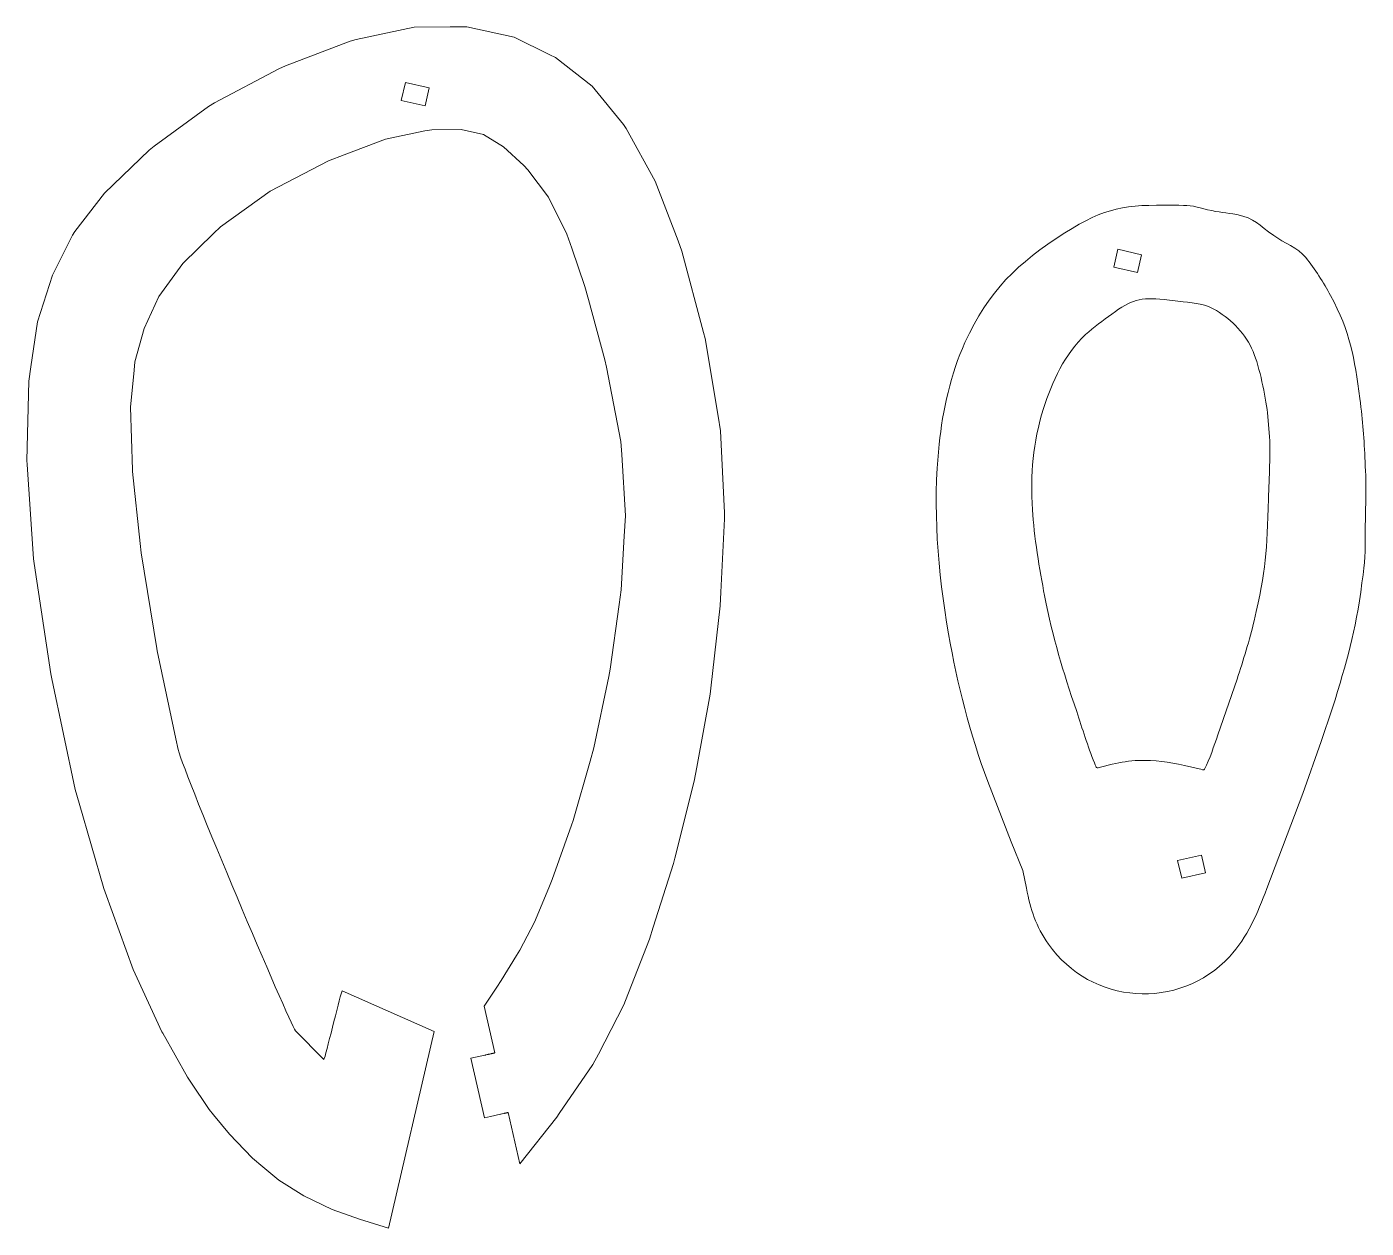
# Model space of a CAD drawing. Header units: millimetres. Extents: x -1642 to 1668, y -582 to 449.
# Drawn here: x 1448.4 to 1667.8, y 61.4 to 258.2 of the extents above; entities that cross this region are included whole.
import ezdxf

# ---------------------------------------------------------------- set-up
doc = ezdxf.new("R2010")
doc.units = ezdxf.units.MM
doc.header["$MEASUREMENT"] = 0
doc.layers.add('layer 1', color=7, linetype='Continuous')

msp = doc.modelspace()

# ---------------------------------------------------------------- linework, layer by layer
at = {"layer": 'layer 1', "color": 93, "lineweight": 9}
for points, knots in [([(1507.1785, 239.7849), (1507.1785, 239.7849), (1513.6226, 241.1565), (1513.6226, 241.1565), (1513.6226, 241.1565), (1513.6226, 241.1565), (1514.7441, 241.3004), (1514.7441, 241.3004), (1514.7441, 241.3004), (1514.7441, 241.3004), (1519.5837, 241.3363), (1519.5837, 241.3363), (1519.5837, 241.3363), (1519.5837, 241.3363), (1523.2415, 240.5157), (1523.2415, 240.5157), (1523.2415, 240.5157), (1523.2415, 240.5157), (1526.4979, 238.4891), (1526.4979, 238.4891), (1526.4979, 238.4891), (1526.4979, 238.4891), (1529.8163, 235.464), (1529.8163, 235.464), (1529.8163, 235.464), (1529.8163, 235.464), (1530.4923, 234.7238), (1530.4923, 234.7238), (1530.4923, 234.7238), (1530.4923, 234.7238), (1533.8839, 230.2945), (1533.8839, 230.2945), (1533.8839, 230.2945), (1533.8839, 230.2945), (1536.8937, 224.2152), (1536.8937, 224.2152), (1536.8937, 224.2152), (1536.8937, 224.2152), (1537.6904, 221.8941), (1537.6904, 221.8941), (1537.6904, 221.8941), (1537.6904, 221.8941), (1539.8127, 215.6606), (1539.8127, 215.6606), (1539.8127, 215.6606), (1539.8127, 215.6606), (1540.4117, 213.4934), (1540.4117, 213.4934), (1540.4117, 213.4934), (1540.4117, 213.4934), (1543.1204, 203.6181), (1543.1204, 203.6181), (1543.1204, 203.6181), (1543.1204, 203.6181), (1543.3617, 202.4202), (1543.3617, 202.4202), (1543.3617, 202.4202), (1543.3617, 202.4202), (1545.7251, 190.2579), (1545.7251, 190.2579), (1545.7251, 190.2579), (1545.7251, 190.2579), (1545.8625, 188.0963), (1545.8625, 188.0963), (1545.8625, 188.0963), (1545.8625, 188.0963), (1546.4651, 178.0753), (1546.4651, 178.0753), (1546.4651, 178.0753), (1546.4651, 178.0753), (1546.2838, 174.7598), (1546.2838, 174.7598), (1546.2838, 174.7598), (1546.2838, 174.7598), (1545.7587, 165.9214), (1545.7587, 165.9214), (1545.7587, 165.9214), (1545.7587, 165.9214), (1545.4452, 163.5658), (1545.4452, 163.5658), (1545.4452, 163.5658), (1545.4452, 163.5658), (1543.9777, 152.92), (1543.9777, 152.92), (1543.9777, 152.92), (1543.9777, 152.92), (1543.7452, 151.7483), (1543.7452, 151.7483), (1543.7452, 151.7483), (1543.7452, 151.7483), (1541.308, 140.0494), (1541.308, 140.0494), (1541.308, 140.0494), (1541.308, 140.0494), (1540.7022, 137.9019), (1540.7022, 137.9019), (1540.7022, 137.9019), (1540.7022, 137.9019), (1537.8944, 128.1747), (1537.8944, 128.1747), (1537.8944, 128.1747), (1537.8944, 128.1747), (1537.624, 127.4011), (1537.624, 127.4011), (1537.624, 127.4011), (1537.624, 127.4011), (1534.4849, 118.5007), (1534.4849, 118.5007), (1534.4849, 118.5007), (1534.4849, 118.5007), (1534.027, 117.3882), (1534.027, 117.3882), (1534.027, 117.3882), (1534.027, 117.3882), (1531.7655, 111.9039), (1531.7655, 111.9039), (1531.7655, 111.9039), (1531.7655, 111.9039), (1531.5579, 111.4949), (1531.5579, 111.4949), (1531.5579, 111.4949), (1531.5579, 111.4949), (1529.1918, 106.9153), (1529.1918, 106.9153), (1529.1918, 106.9153), (1529.1918, 106.9153), (1528.6484, 106.0187), (1528.6484, 106.0187), (1528.6484, 106.0187), (1528.6484, 106.0187), (1526.1349, 101.9376), (1526.1349, 101.9376), (1526.1349, 101.9376), (1526.1349, 101.9376), (1525.4059, 100.8426), (1525.4059, 100.8426), (1525.4059, 100.8426), (1525.4059, 100.8426), (1523.3314, 97.7139), (1523.3314, 97.7139), (1523.3314, 97.7139), (1523.3314, 97.7139), (1525.0618, 90.0826), (1525.0618, 90.0826), (1525.0618, 90.0826), (1525.0618, 90.0826), (1525.0597, 90.0821), (1525.0597, 90.0821), (1525.0597, 90.0821), (1525.0597, 90.0821), (1525.0534, 90.0807), (1525.0534, 90.0807), (1525.0534, 90.0807), (1525.0534, 90.0807), (1525.0431, 90.0784), (1525.0431, 90.0784), (1525.0431, 90.0784), (1525.0431, 90.0784), (1525.029, 90.0752), (1525.029, 90.0752), (1525.029, 90.0752), (1525.029, 90.0752), (1525.0111, 90.0711), (1525.0111, 90.0711), (1525.0111, 90.0711), (1525.0111, 90.0711), (1524.9896, 90.0662), (1524.9896, 90.0662), (1524.9896, 90.0662), (1524.9896, 90.0662), (1524.9646, 90.0605), (1524.9646, 90.0605), (1524.9646, 90.0605), (1524.9646, 90.0605), (1524.9362, 90.0541), (1524.9362, 90.0541), (1524.9362, 90.0541), (1524.9362, 90.0541), (1524.9047, 90.047), (1524.9047, 90.047), (1524.9047, 90.047), (1524.9047, 90.047), (1524.8701, 90.0391), (1524.8701, 90.0391), (1524.8701, 90.0391), (1524.8701, 90.0391), (1524.8325, 90.0306), (1524.8325, 90.0306), (1524.8325, 90.0306), (1524.8325, 90.0306), (1524.7921, 90.0214), (1524.7921, 90.0214), (1524.7921, 90.0214), (1524.7921, 90.0214), (1524.7491, 90.0117), (1524.7491, 90.0117), (1524.7491, 90.0117), (1524.7491, 90.0117), (1524.7035, 90.0013), (1524.7035, 90.0013), (1524.7035, 90.0013), (1524.7035, 90.0013), (1524.6555, 89.9904), (1524.6555, 89.9904), (1524.6555, 89.9904), (1524.6555, 89.9904), (1524.6052, 89.979), (1524.6052, 89.979), (1524.6052, 89.979), (1524.6052, 89.979), (1524.5528, 89.9671), (1524.5528, 89.9671), (1524.5528, 89.9671), (1524.5528, 89.9671), (1524.4983, 89.9548), (1524.4983, 89.9548), (1524.4983, 89.9548), (1524.4983, 89.9548), (1524.442, 89.942), (1524.442, 89.942), (1524.442, 89.942), (1524.442, 89.942), (1524.384, 89.9289), (1524.384, 89.9289), (1524.384, 89.9289), (1524.384, 89.9289), (1524.2632, 89.9015), (1524.2632, 89.9015), (1524.2632, 89.9015), (1524.2632, 89.9015), (1524.2008, 89.8873), (1524.2008, 89.8873), (1524.2008, 89.8873), (1524.2008, 89.8873), (1524.1371, 89.8729), (1524.1371, 89.8729), (1524.1371, 89.8729), (1524.1371, 89.8729), (1524.0724, 89.8582), (1524.0724, 89.8582), (1524.0724, 89.8582), (1524.0724, 89.8582), (1524.0067, 89.8433), (1524.0067, 89.8433), (1524.0067, 89.8433), (1524.0067, 89.8433), (1523.8731, 89.813), (1523.8731, 89.813), (1523.8731, 89.813), (1523.8731, 89.813), (1523.8055, 89.7977), (1523.8055, 89.7977), (1523.8055, 89.7977), (1523.8055, 89.7977), (1523.6006, 89.7512), (1523.6006, 89.7512), (1523.6006, 89.7512), (1523.6006, 89.7512), (1523.5321, 89.7357), (1523.5321, 89.7357), (1523.5321, 89.7357), (1523.5321, 89.7357), (1523.4638, 89.7202), (1523.4638, 89.7202), (1523.4638, 89.7202), (1523.4638, 89.7202), (1521.1608, 89.1981), (1521.1608, 89.1981), (1521.1608, 89.1981), (1521.1608, 89.1981), (1523.3719, 79.4458), (1523.3719, 79.4458), (1523.3719, 79.4458), (1523.3719, 79.4458), (1524.3513, 79.6679), (1524.3513, 79.6679), (1524.3513, 79.6679), (1524.3513, 79.6679), (1524.3514, 79.6676), (1524.3514, 79.6676), (1524.3514, 79.6676), (1524.3514, 79.6676), (1526.017, 80.0454), (1526.017, 80.0454), (1526.017, 80.0454), (1526.017, 80.0454), (1526.0846, 80.0607), (1526.0846, 80.0607), (1526.0846, 80.0607), (1526.0846, 80.0607), (1526.2182, 80.091), (1526.2182, 80.091), (1526.2182, 80.091), (1526.2182, 80.091), (1526.2838, 80.1059), (1526.2838, 80.1059), (1526.2838, 80.1059), (1526.2838, 80.1059), (1526.5357, 80.163), (1526.5357, 80.163), (1526.5357, 80.163), (1526.5357, 80.163), (1526.5953, 80.1765), (1526.5953, 80.1765), (1526.5953, 80.1765), (1526.5953, 80.1765), (1526.6533, 80.1897), (1526.6533, 80.1897), (1526.6533, 80.1897), (1526.6533, 80.1897), (1526.7096, 80.2024), (1526.7096, 80.2024), (1526.7096, 80.2024), (1526.7096, 80.2024), (1526.764, 80.2148), (1526.764, 80.2148), (1526.764, 80.2148), (1526.764, 80.2148), (1526.8164, 80.2267), (1526.8164, 80.2267), (1526.8164, 80.2267), (1526.8164, 80.2267), (1526.8667, 80.2381), (1526.8667, 80.2381), (1526.8667, 80.2381), (1526.8667, 80.2381), (1526.9147, 80.249), (1526.9147, 80.249), (1526.9147, 80.249), (1526.9147, 80.249), (1526.9602, 80.2593), (1526.9602, 80.2593), (1526.9602, 80.2593), (1526.9602, 80.2593), (1527.0033, 80.2691), (1527.0033, 80.2691), (1527.0033, 80.2691), (1527.0033, 80.2691), (1527.0437, 80.2782), (1527.0437, 80.2782), (1527.0437, 80.2782), (1527.0437, 80.2782), (1527.0812, 80.2867), (1527.0812, 80.2867), (1527.0812, 80.2867), (1527.0812, 80.2867), (1527.1158, 80.2946), (1527.1158, 80.2946), (1527.1158, 80.2946), (1527.1158, 80.2946), (1527.1474, 80.3017), (1527.1474, 80.3017), (1527.1474, 80.3017), (1527.1474, 80.3017), (1527.1757, 80.3082), (1527.1757, 80.3082), (1527.1757, 80.3082), (1527.1757, 80.3082), (1527.2007, 80.3138), (1527.2007, 80.3138), (1527.2007, 80.3138), (1527.2007, 80.3138), (1527.2222, 80.3187), (1527.2222, 80.3187), (1527.2222, 80.3187), (1527.2222, 80.3187), (1527.2401, 80.3228), (1527.2401, 80.3228), (1527.2401, 80.3228), (1527.2401, 80.3228), (1527.2542, 80.326), (1527.2542, 80.326), (1527.2542, 80.326), (1527.2542, 80.326), (1527.2645, 80.3283), (1527.2645, 80.3283), (1527.2645, 80.3283), (1527.2645, 80.3283), (1527.2708, 80.3297), (1527.2708, 80.3297), (1527.2708, 80.3297), (1527.2708, 80.3297), (1527.2729, 80.3302), (1527.2729, 80.3302), (1527.2729, 80.3302), (1527.2729, 80.3302), (1529.1819, 71.91), (1529.1819, 71.91), (1529.1819, 71.91), (1529.1819, 71.91), (1535.235, 79.5778), (1535.235, 79.5778), (1535.235, 79.5778), (1535.235, 79.5778), (1535.6439, 80.1681), (1535.6439, 80.1681), (1535.6439, 80.1681), (1535.6439, 80.1681), (1541.1476, 88.1593), (1541.1476, 88.1593), (1541.1476, 88.1593), (1541.1476, 88.1593), (1542.0705, 89.8803), (1542.0705, 89.8803), (1542.0705, 89.8803), (1542.0705, 89.8803), (1546.1932, 97.9403), (1546.1932, 97.9403), (1546.1932, 97.9403), (1546.1932, 97.9403), (1546.4836, 98.6687), (1546.4836, 98.6687), (1546.4836, 98.6687), (1546.4836, 98.6687), (1550.3982, 108.7162), (1550.3982, 108.7162), (1550.3982, 108.7162), (1550.3982, 108.7162), (1551.0282, 110.6756), (1551.0282, 110.6756), (1551.0282, 110.6756), (1551.0282, 110.6756), (1554.3496, 121.0886), (1554.3496, 121.0886), (1554.3496, 121.0886), (1554.3496, 121.0886), (1554.5858, 122.0027), (1554.5858, 122.0027), (1554.5858, 122.0027), (1554.5858, 122.0027), (1557.7578, 134.6137), (1557.7578, 134.6137), (1557.7578, 134.6137), (1557.7578, 134.6137), (1558.173, 136.8723), (1558.173, 136.8723), (1558.173, 136.8723), (1558.173, 136.8723), (1560.3297, 148.8422), (1560.3297, 148.8422), (1560.3297, 148.8422), (1560.3297, 148.8422), (1560.4517, 149.8265), (1560.4517, 149.8265), (1560.4517, 149.8265), (1560.4517, 149.8265), (1562.0021, 163.3094), (1562.0021, 163.3094), (1562.0021, 163.3094), (1562.0021, 163.3094), (1562.1238, 165.5772), (1562.1238, 165.5772), (1562.1238, 165.5772), (1562.1238, 165.5772), (1562.7135, 177.5515), (1562.7135, 177.5515), (1562.7135, 177.5515), (1562.7135, 177.5515), (1562.6821, 178.535), (1562.6821, 178.535), (1562.6821, 178.535), (1562.6821, 178.535), (1562.0325, 192.0111), (1562.0325, 192.0111), (1562.0325, 192.0111), (1562.0325, 192.0111), (1561.6526, 194.4109), (1561.6526, 194.4109), (1561.6526, 194.4109), (1561.6526, 194.4109), (1559.5238, 207.1397), (1559.5238, 207.1397), (1559.5238, 207.1397), (1559.5238, 207.1397), (1559.2838, 208.1165), (1559.2838, 208.1165), (1559.2838, 208.1165), (1559.2838, 208.1165), (1555.735, 221.4411), (1555.735, 221.4411), (1555.735, 221.4411), (1555.735, 221.4411), (1555.0886, 223.138), (1555.0886, 223.138), (1555.0886, 223.138), (1555.0886, 223.138), (1551.3477, 232.8808), (1551.3477, 232.8808), (1551.3477, 232.8808), (1551.3477, 232.8808), (1546.601, 241.4995), (1546.601, 241.4995), (1546.601, 241.4995), (1546.601, 241.4995), (1546.1318, 242.1884), (1546.1318, 242.1884), (1546.1318, 242.1884), (1546.1318, 242.1884), (1541.0265, 248.4501), (1541.0265, 248.4501), (1541.0265, 248.4501), (1541.0265, 248.4501), (1535.0447, 253.1475), (1535.0447, 253.1475), (1535.0447, 253.1475), (1535.0447, 253.1475), (1534.1154, 253.5992), (1534.1154, 253.5992), (1534.1154, 253.5992), (1534.1154, 253.5992), (1528.2263, 256.4549), (1528.2263, 256.4549), (1528.2263, 256.4549), (1528.2263, 256.4549), (1520.5227, 258.1797), (1520.5227, 258.1797), (1520.5227, 258.1797), (1520.5227, 258.1797), (1517.7746, 258.1643), (1517.7746, 258.1643), (1517.7746, 258.1643), (1517.7746, 258.1643), (1511.8841, 258.1287), (1511.8841, 258.1287), (1511.8841, 258.1287), (1511.8841, 258.1287), (1502.3729, 256.117), (1502.3729, 256.117), (1502.3729, 256.117), (1502.3729, 256.117), (1501.3882, 255.8178), (1501.3882, 255.8178), (1501.3882, 255.8178), (1501.3882, 255.8178), (1490.7677, 251.7728), (1490.7677, 251.7728), (1490.7677, 251.7728), (1490.7677, 251.7728), (1489.7085, 251.2929), (1489.7085, 251.2929), (1489.7085, 251.2929), (1489.7085, 251.2929), (1479.1455, 245.7225), (1479.1455, 245.7225), (1479.1455, 245.7225), (1479.1455, 245.7225), (1478.1704, 245.1209), (1478.1704, 245.1209), (1478.1704, 245.1209), (1478.1704, 245.1209), (1469.2848, 238.6294), (1469.2848, 238.6294), (1469.2848, 238.6294), (1469.2848, 238.6294), (1468.4891, 237.9726), (1468.4891, 237.9726), (1468.4891, 237.9726), (1468.4891, 237.9726), (1461.1527, 230.9097), (1461.1527, 230.9097), (1461.1527, 230.9097), (1461.1527, 230.9097), (1456.3006, 224.6295), (1456.3006, 224.6295), (1456.3006, 224.6295), (1456.3006, 224.6295), (1455.9035, 224.02), (1455.9035, 224.02), (1455.9035, 224.02), (1455.9035, 224.02), (1452.6011, 217.4857), (1452.6011, 217.4857), (1452.6011, 217.4857), (1452.6011, 217.4857), (1450.1502, 209.8552), (1450.1502, 209.8552), (1450.1502, 209.8552), (1450.1502, 209.8552), (1449.0683, 202.4537), (1449.0683, 202.4537), (1449.0683, 202.4537), (1449.0683, 202.4537), (1448.7336, 200.1203), (1448.7336, 200.1203), (1448.7336, 200.1203), (1448.7336, 200.1203), (1448.416, 187.1318), (1448.416, 187.1318), (1448.416, 187.1318), (1448.416, 187.1318), (1448.4562, 186.4984), (1448.4562, 186.4984), (1448.4562, 186.4984), (1448.4562, 186.4984), (1449.5165, 171.0098), (1449.5165, 171.0098), (1449.5165, 171.0098), (1449.5165, 171.0098), (1449.6236, 170.2672), (1449.6236, 170.2672), (1449.6236, 170.2672), (1449.6236, 170.2672), (1452.3435, 152.2038), (1452.3435, 152.2038), (1452.3435, 152.2038), (1452.3435, 152.2038), (1452.5146, 151.3429), (1452.5146, 151.3429), (1452.5146, 151.3429), (1452.5146, 151.3429), (1456.3642, 133.2593), (1456.3642, 133.2593), (1456.3642, 133.2593), (1456.3642, 133.2593), (1456.992, 131.0202), (1456.992, 131.0202), (1456.992, 131.0202), (1456.992, 131.0202), (1461.0118, 117.0348), (1461.0118, 117.0348), (1461.0118, 117.0348), (1461.0118, 117.0348), (1461.2302, 116.3972), (1461.2302, 116.3972), (1461.2302, 116.3972), (1461.2302, 116.3972), (1465.8669, 103.7676), (1465.8669, 103.7676), (1465.8669, 103.7676), (1465.8669, 103.7676), (1466.5025, 102.3544), (1466.5025, 102.3544), (1466.5025, 102.3544), (1466.5025, 102.3544), (1470.563, 93.5547), (1470.563, 93.5547), (1470.563, 93.5547), (1470.563, 93.5547), (1470.7071, 93.2947), (1470.7071, 93.2947), (1470.7071, 93.2947), (1470.7071, 93.2947), (1474.7557, 86.1374), (1474.7557, 86.1374), (1474.7557, 86.1374), (1474.7557, 86.1374), (1475.1971, 85.4682), (1475.1971, 85.4682), (1475.1971, 85.4682), (1475.1971, 85.4682), (1478.2679, 80.8393), (1478.2679, 80.8393), (1478.2679, 80.8393), (1478.2679, 80.8393), (1478.998, 79.9423), (1478.998, 79.9423), (1478.998, 79.9423), (1478.998, 79.9423), (1481.6089, 76.7513), (1481.6089, 76.7513), (1481.6089, 76.7513), (1481.6089, 76.7513), (1482.8102, 75.4984), (1482.8102, 75.4984), (1482.8102, 75.4984), (1482.8102, 75.4984), (1485.3998, 72.821), (1485.3998, 72.821), (1485.3998, 72.821), (1485.3998, 72.821), (1487.0737, 71.4006), (1487.0737, 71.4006), (1487.0737, 71.4006), (1487.0737, 71.4006), (1489.6909, 69.2239), (1489.6909, 69.2239), (1489.6909, 69.2239), (1489.6909, 69.2239), (1493.794, 66.6454), (1493.794, 66.6454), (1493.794, 66.6454), (1493.794, 66.6454), (1498.4442, 64.4465), (1498.4442, 64.4465), (1498.4442, 64.4465), (1498.4442, 64.4465), (1502.8902, 62.8332), (1502.8902, 62.8332), (1502.8902, 62.8332), (1502.8902, 62.8332), (1507.6734, 61.3662), (1507.6734, 61.3662), (1507.6734, 61.3662), (1507.6734, 61.3662), (1515.1393, 93.5874), (1515.1393, 93.5874), (1515.1393, 93.5874), (1515.1393, 93.5874), (1500.0653, 100.2369), (1500.0653, 100.2369), (1500.0653, 100.2369), (1499.852, 99.934), (1497.6905, 90.8747), (1497.1487, 89.159), (1497.1487, 89.159), (1497.1487, 89.159), (1497.0967, 89.0219), (1497.0967, 89.0219), (1497.0967, 89.0219), (1497.0967, 89.0219), (1497.016, 89.0324), (1497.016, 89.0324), (1497.016, 89.0324), (1497.016, 89.0324), (1492.4483, 93.6948), (1492.4483, 93.6948), (1492.4483, 93.6948), (1491.2702, 95.3166), (1474.4637, 135.1343), (1473.1882, 139.7902), (1473.1882, 139.7902), (1473.1882, 139.7902), (1472.8168, 141.5383), (1472.8168, 141.5383), (1472.8168, 141.5383), (1472.8168, 141.5383), (1469.7832, 155.9679), (1469.7832, 155.9679), (1469.7832, 155.9679), (1469.7832, 155.9679), (1469.7151, 156.3347), (1469.7151, 156.3347), (1469.7151, 156.3347), (1469.7151, 156.3347), (1467.1719, 171.978), (1467.1719, 171.978), (1467.1719, 171.978), (1467.1719, 171.978), (1466.9979, 173.5214), (1466.9979, 173.5214), (1466.9979, 173.5214), (1466.9979, 173.5214), (1465.7531, 185.306), (1465.7531, 185.306), (1465.7531, 185.306), (1465.7531, 185.306), (1465.7319, 185.58), (1465.7319, 185.58), (1465.7319, 185.58), (1465.7319, 185.58), (1465.4273, 195.8656), (1465.4273, 195.8656), (1465.4273, 195.8656), (1465.4273, 195.8656), (1465.9952, 201.9555), (1465.9952, 201.9555), (1465.9952, 201.9555), (1465.9952, 201.9555), (1466.1271, 203.2749), (1466.1271, 203.2749), (1466.1271, 203.2749), (1466.1271, 203.2749), (1467.6632, 208.7412), (1467.6632, 208.7412), (1467.6632, 208.7412), (1467.6632, 208.7412), (1470.022, 213.9965), (1470.022, 213.9965), (1470.022, 213.9965), (1470.022, 213.9965), (1473.9549, 219.3845), (1473.9549, 219.3845), (1473.9549, 219.3845), (1473.9549, 219.3845), (1479.0238, 224.292), (1479.0238, 224.292), (1479.0238, 224.292), (1479.0238, 224.292), (1480.1578, 225.3821), (1480.1578, 225.3821), (1480.1578, 225.3821), (1480.1578, 225.3821), (1488.2717, 231.2662), (1488.2717, 231.2662), (1488.2717, 231.2662), (1488.2717, 231.2662), (1497.8451, 236.23), (1497.8451, 236.23), (1497.8451, 236.23), (1497.8451, 236.23), (1500.4233, 237.2156), (1500.4233, 237.2156), (1500.4233, 237.2156), (1500.4233, 237.2156), (1507.1785, 239.7849), (1507.1785, 239.7849)], [0, 0, 0, 0, 0.005, 0.005, 0.005, 0.005, 0.01, 0.01, 0.01, 0.01, 0.015, 0.015, 0.015, 0.015, 0.02, 0.02, 0.02, 0.02, 0.025, 0.025, 0.025, 0.025, 0.03, 0.03, 0.03, 0.03, 0.035, 0.035, 0.035, 0.035, 0.04, 0.04, 0.04, 0.04, 0.045, 0.045, 0.045, 0.045, 0.05, 0.05, 0.05, 0.05, 0.055, 0.055, 0.055, 0.055, 0.06, 0.06, 0.06, 0.06, 0.065, 0.065, 0.065, 0.065, 0.07, 0.07, 0.07, 0.07, 0.075, 0.075, 0.075, 0.075, 0.08, 0.08, 0.08, 0.08, 0.085, 0.085, 0.085, 0.085, 0.09, 0.09, 0.09, 0.09, 0.095, 0.095, 0.095, 0.095, 0.1, 0.1, 0.1, 0.1, 0.105, 0.105, 0.105, 0.105, 0.11, 0.11, 0.11, 0.11, 0.115, 0.115, 0.115, 0.115, 0.12, 0.12, 0.12, 0.12, 0.125, 0.125, 0.125, 0.125, 0.13, 0.13, 0.13, 0.13, 0.135, 0.135, 0.135, 0.135, 0.14, 0.14, 0.14, 0.14, 0.145, 0.145, 0.145, 0.145, 0.15, 0.15, 0.15, 0.15, 0.155, 0.155, 0.155, 0.155, 0.16, 0.16, 0.16, 0.16, 0.165, 0.165, 0.165, 0.165, 0.17, 0.17, 0.17, 0.17, 0.175, 0.175, 0.175, 0.175, 0.18, 0.18, 0.18, 0.18, 0.185, 0.185, 0.185, 0.185, 0.19, 0.19, 0.19, 0.19, 0.195, 0.195, 0.195, 0.195, 0.2, 0.2, 0.2, 0.2, 0.205, 0.205, 0.205, 0.205, 0.21, 0.21, 0.21, 0.21, 0.215, 0.215, 0.215, 0.215, 0.22, 0.22, 0.22, 0.22, 0.225, 0.225, 0.225, 0.225, 0.23, 0.23, 0.23, 0.23, 0.235, 0.235, 0.235, 0.235, 0.24, 0.24, 0.24, 0.24, 0.245, 0.245, 0.245, 0.245, 0.25, 0.25, 0.25, 0.25, 0.255, 0.255, 0.255, 0.255, 0.26, 0.26, 0.26, 0.26, 0.265, 0.265, 0.265, 0.265, 0.27, 0.27, 0.27, 0.27, 0.275, 0.275, 0.275, 0.275, 0.28, 0.28, 0.28, 0.28, 0.285, 0.285, 0.285, 0.285, 0.29, 0.29, 0.29, 0.29, 0.295, 0.295, 0.295, 0.295, 0.3, 0.3, 0.3, 0.3, 0.305, 0.305, 0.305, 0.305, 0.31, 0.31, 0.31, 0.31, 0.315, 0.315, 0.315, 0.315, 0.32, 0.32, 0.32, 0.32, 0.325, 0.325, 0.325, 0.325, 0.33, 0.33, 0.33, 0.33, 0.335, 0.335, 0.335, 0.335, 0.34, 0.34, 0.34, 0.34, 0.345, 0.345, 0.345, 0.345, 0.35, 0.35, 0.35, 0.35, 0.355, 0.355, 0.355, 0.355, 0.36, 0.36, 0.36, 0.36, 0.365, 0.365, 0.365, 0.365, 0.37, 0.37, 0.37, 0.37, 0.375, 0.375, 0.375, 0.375, 0.38, 0.38, 0.38, 0.38, 0.385, 0.385, 0.385, 0.385, 0.39, 0.39, 0.39, 0.39, 0.395, 0.395, 0.395, 0.395, 0.4, 0.4, 0.4, 0.4, 0.405, 0.405, 0.405, 0.405, 0.41, 0.41, 0.41, 0.41, 0.415, 0.415, 0.415, 0.415, 0.42, 0.42, 0.42, 0.42, 0.425, 0.425, 0.425, 0.425, 0.43, 0.43, 0.43, 0.43, 0.435, 0.435, 0.435, 0.435, 0.44, 0.44, 0.44, 0.44, 0.445, 0.445, 0.445, 0.445, 0.45, 0.45, 0.45, 0.45, 0.455, 0.455, 0.455, 0.455, 0.46, 0.46, 0.46, 0.46, 0.465, 0.465, 0.465, 0.465, 0.47, 0.47, 0.47, 0.47, 0.475, 0.475, 0.475, 0.475, 0.48, 0.48, 0.48, 0.48, 0.485, 0.485, 0.485, 0.485, 0.49, 0.49, 0.49, 0.49, 0.495, 0.495, 0.495, 0.495, 0.5, 0.5, 0.5, 0.5, 0.505, 0.505, 0.505, 0.505, 0.51, 0.51, 0.51, 0.51, 0.515, 0.515, 0.515, 0.515, 0.52, 0.52, 0.52, 0.52, 0.525, 0.525, 0.525, 0.525, 0.53, 0.53, 0.53, 0.53, 0.535, 0.535, 0.535, 0.535, 0.54, 0.54, 0.54, 0.54, 0.545, 0.545, 0.545, 0.545, 0.55, 0.55, 0.55, 0.55, 0.555, 0.555, 0.555, 0.555, 0.56, 0.56, 0.56, 0.56, 0.565, 0.565, 0.565, 0.565, 0.57, 0.57, 0.57, 0.57, 0.575, 0.575, 0.575, 0.575, 0.58, 0.58, 0.58, 0.58, 0.585, 0.585, 0.585, 0.585, 0.59, 0.59, 0.59, 0.59, 0.595, 0.595, 0.595, 0.595, 0.6, 0.6, 0.6, 0.6, 0.605, 0.605, 0.605, 0.605, 0.61, 0.61, 0.61, 0.61, 0.615, 0.615, 0.615, 0.615, 0.62, 0.62, 0.62, 0.62, 0.625, 0.625, 0.625, 0.625, 0.63, 0.63, 0.63, 0.63, 0.635, 0.635, 0.635, 0.635, 0.64, 0.64, 0.64, 0.64, 0.645, 0.645, 0.645, 0.645, 0.65, 0.65, 0.65, 0.65, 0.655, 0.655, 0.655, 0.655, 0.66, 0.66, 0.66, 0.66, 0.665, 0.665, 0.665, 0.665, 0.67, 0.67, 0.67, 0.67, 0.675, 0.675, 0.675, 0.675, 0.68, 0.68, 0.68, 0.68, 0.685, 0.685, 0.685, 0.685, 0.69, 0.69, 0.69, 0.69, 0.695, 0.695, 0.695, 0.695, 0.7, 0.7, 0.7, 0.7, 0.705, 0.705, 0.705, 0.705, 0.71, 0.71, 0.71, 0.71, 0.715, 0.715, 0.715, 0.715, 0.72, 0.72, 0.72, 0.72, 0.725, 0.725, 0.725, 0.725, 0.73, 0.73, 0.73, 0.73, 0.735, 0.735, 0.735, 0.735, 0.74, 0.74, 0.74, 0.74, 0.745, 0.745, 0.745, 0.745, 0.75, 0.75, 0.75, 0.75, 0.755, 0.755, 0.755, 0.755, 0.76, 0.76, 0.76, 0.76, 0.765, 0.765, 0.765, 0.765, 0.77, 0.77, 0.77, 0.77, 0.775, 0.775, 0.775, 0.775, 0.78, 0.78, 0.78, 0.78, 0.785, 0.785, 0.785, 0.785, 0.79, 0.79, 0.79, 0.79, 0.795, 0.795, 0.795, 0.795, 0.8, 0.8, 0.8, 0.8, 0.805, 0.805, 0.805, 0.805, 0.81, 0.81, 0.81, 0.81, 0.815, 0.815, 0.815, 0.815, 0.82, 0.82, 0.82, 0.82, 0.825, 0.825, 0.825, 0.825, 0.83, 0.83, 0.83, 0.83, 0.835, 0.835, 0.835, 0.835, 0.84, 0.84, 0.84, 0.84, 0.845, 0.845, 0.845, 0.845, 0.85, 0.85, 0.85, 0.85, 0.855, 0.855, 0.855, 0.855, 0.86, 0.86, 0.86, 0.86, 0.865, 0.865, 0.865, 0.865, 0.87, 0.87, 0.87, 0.87, 0.875, 0.875, 0.875, 0.875, 0.88, 0.88, 0.88, 0.88, 0.885, 0.885, 0.885, 0.885, 0.89, 0.89, 0.89, 0.89, 0.895, 0.895, 0.895, 0.895, 0.9, 0.9, 0.9, 0.9, 0.905, 0.905, 0.905, 0.905, 0.91, 0.91, 0.91, 0.91, 0.915, 0.915, 0.915, 0.915, 0.92, 0.92, 0.92, 0.92, 0.925, 0.925, 0.925, 0.925, 0.93, 0.93, 0.93, 0.93, 0.935, 0.935, 0.935, 0.935, 0.94, 0.94, 0.94, 0.94, 0.945, 0.945, 0.945, 0.945, 0.95, 0.95, 0.95, 0.95, 0.955, 0.955, 0.955, 0.955, 0.96, 0.96, 0.96, 0.96, 0.965, 0.965, 0.965, 0.965, 0.97, 0.97, 0.97, 0.97, 0.975, 0.975, 0.975, 0.975, 0.98, 0.98, 0.98, 0.98, 0.985, 0.985, 0.985, 0.985, 0.99, 0.99, 0.99, 0.99, 1, 1, 1, 1]), ([(1514.3222, 248.1541), (1514.3222, 248.1541), (1510.4244, 249.0526), (1510.4244, 249.0526), (1510.4244, 249.0526), (1510.4244, 249.0526), (1509.7506, 246.1292), (1509.7506, 246.1292), (1509.7506, 246.1292), (1509.7506, 246.1292), (1513.6484, 245.2308), (1513.6484, 245.2308), (1513.6484, 245.2308), (1513.6484, 245.2308), (1514.3222, 248.1541), (1514.3222, 248.1541)], [0, 0, 0, 0, 0.2, 0.2, 0.2, 0.2, 0.4, 0.4, 0.4, 0.4, 0.6, 0.6, 0.6, 0.6, 1, 1, 1, 1])]:
    msp.add_open_spline(points, degree=3, knots=knots, dxfattribs=at)
at = {"layer": 'layer 1', "color": 18, "lineweight": 9}
for points, knots in [([(1611.559, 119.9739), (1611.559, 119.9739), (1612.1453, 117.0586), (1612.1453, 117.0586), (1612.1453, 117.0586), (1612.8471, 113.5693), (1613.7152, 110.8526), (1615.7696, 107.9115), (1615.7696, 107.9115), (1622.7308, 97.9456), (1637.1538, 96.9466), (1645.429, 105.845), (1645.429, 105.845), (1648.3897, 109.0287), (1650.0092, 113.0104), (1651.5307, 117.0082), (1651.5307, 117.0082), (1651.5307, 117.0082), (1657.4373, 132.5689), (1657.4373, 132.5689), (1657.4373, 132.5689), (1657.4373, 132.5689), (1660.4148, 141.1251), (1660.4148, 141.1251), (1660.4148, 141.1251), (1660.4148, 141.1251), (1662.2553, 146.4445), (1662.2553, 146.4445), (1662.2553, 146.4445), (1664.7299, 154.5267), (1666.0138, 158.7178), (1667.1247, 167.111), (1667.1247, 167.111), (1667.6248, 170.8893), (1667.6945, 171.7589), (1667.662, 175.6333), (1667.662, 175.6333), (1667.662, 175.6333), (1667.764, 180.9938), (1667.764, 180.9938), (1667.764, 180.9938), (1667.8169, 183.0155), (1667.723, 184.8881), (1667.6348, 186.917), (1667.6348, 186.917), (1667.4707, 190.6934), (1667.2879, 193.5039), (1666.7795, 197.2631), (1666.7795, 197.2631), (1665.8586, 204.0728), (1665.232, 208.1123), (1661.961, 214.1776), (1661.961, 214.1776), (1660.8476, 216.2421), (1659.3948, 218.527), (1657.9344, 220.3608), (1657.9344, 220.3608), (1656.589, 222.0502), (1654.3658, 222.7327), (1652.6582, 223.967), (1652.6582, 223.967), (1650.2674, 225.6951), (1649.5558, 226.8227), (1646.6227, 227.4033), (1646.6227, 227.4033), (1644.8917, 227.7459), (1643.6915, 227.7505), (1641.8363, 228.2176), (1641.8363, 228.2176), (1638.8495, 228.9699), (1639.0837, 228.9051), (1636.1775, 228.9459), (1636.1775, 228.9459), (1628.4088, 229.055), (1625.0734, 228.635), (1618.4596, 224.4091), (1618.4596, 224.4091), (1610.6466, 219.417), (1605.9948, 214.9886), (1602.0814, 206.4463), (1602.0814, 206.4463), (1599.7939, 201.453), (1598.4253, 195.2535), (1597.8632, 189.7928), (1597.8632, 189.7928), (1596.794, 179.405), (1597.6104, 168.9991), (1599.3988, 158.7287), (1599.3988, 158.7287), (1600.837, 150.4695), (1602.9367, 142.3943), (1605.8141, 134.5181), (1605.8141, 134.5181), (1605.8141, 134.5181), (1609.6572, 124.643), (1609.6572, 124.643), (1609.6572, 124.643), (1609.6572, 124.643), (1611.559, 119.9739), (1611.559, 119.9739)], [0, 0, 0, 0, 0.03846154, 0.03846154, 0.03846154, 0.03846154, 0.07692308, 0.07692308, 0.07692308, 0.07692308, 0.11538462, 0.11538462, 0.11538462, 0.11538462, 0.15384615, 0.15384615, 0.15384615, 0.15384615, 0.19230769, 0.19230769, 0.19230769, 0.19230769, 0.23076923, 0.23076923, 0.23076923, 0.23076923, 0.26923077, 0.26923077, 0.26923077, 0.26923077, 0.30769231, 0.30769231, 0.30769231, 0.30769231, 0.34615385, 0.34615385, 0.34615385, 0.34615385, 0.38461538, 0.38461538, 0.38461538, 0.38461538, 0.42307692, 0.42307692, 0.42307692, 0.42307692, 0.46153846, 0.46153846, 0.46153846, 0.46153846, 0.5, 0.5, 0.5, 0.5, 0.53846154, 0.53846154, 0.53846154, 0.53846154, 0.57692308, 0.57692308, 0.57692308, 0.57692308, 0.61538462, 0.61538462, 0.61538462, 0.61538462, 0.65384615, 0.65384615, 0.65384615, 0.65384615, 0.69230769, 0.69230769, 0.69230769, 0.69230769, 0.73076923, 0.73076923, 0.73076923, 0.73076923, 0.76923077, 0.76923077, 0.76923077, 0.76923077, 0.80769231, 0.80769231, 0.80769231, 0.80769231, 0.84615385, 0.84615385, 0.84615385, 0.84615385, 0.88461538, 0.88461538, 0.88461538, 0.88461538, 0.92307692, 0.92307692, 0.92307692, 0.92307692, 1, 1, 1, 1]), ([(1631.028, 220.8315), (1631.028, 220.8315), (1627.1302, 221.73), (1627.1302, 221.73), (1627.1302, 221.73), (1627.1302, 221.73), (1626.4564, 218.8066), (1626.4564, 218.8066), (1626.4564, 218.8066), (1626.4564, 218.8066), (1630.3542, 217.9082), (1630.3542, 217.9082), (1630.3542, 217.9082), (1630.3542, 217.9082), (1631.028, 220.8315), (1631.028, 220.8315)], [0, 0, 0, 0, 0.2, 0.2, 0.2, 0.2, 0.4, 0.4, 0.4, 0.4, 0.6, 0.6, 0.6, 0.6, 1, 1, 1, 1]), ([(1651.9428, 191.7063), (1652.1559, 188.0875), (1651.9187, 184.4669), (1651.8065, 180.8489), (1651.8065, 180.8489), (1651.54, 172.2569), (1651.4262, 169.261), (1649.4563, 160.8767), (1649.4563, 160.8767), (1648.7201, 157.7433), (1647.6623, 154.3878), (1646.6685, 151.3222), (1646.6685, 151.3222), (1646.6685, 151.3222), (1643.5034, 142.1663), (1643.5034, 142.1663), (1643.5034, 142.1663), (1642.8798, 140.3425), (1642.1953, 138.2779), (1641.3512, 136.5507), (1641.3512, 136.5507), (1641.2479, 136.3393), (1640.7996, 136.5484), (1640.4737, 136.6144), (1640.4737, 136.6144), (1640.4737, 136.6144), (1638.0756, 137.1751), (1638.0756, 137.1751), (1638.0756, 137.1751), (1635.3411, 137.7606), (1633.3142, 138.0609), (1630.5148, 137.9879), (1630.5148, 137.9879), (1628.9769, 137.9478), (1627.736, 137.7085), (1626.2221, 137.3626), (1626.2221, 137.3626), (1626.2221, 137.3626), (1624.3192, 136.8978), (1624.3192, 136.8978), (1624.3192, 136.8978), (1623.5354, 136.7449), (1623.6937, 136.6525), (1623.3079, 137.588), (1623.3079, 137.588), (1622.1761, 140.3326), (1621.3367, 143.1848), (1620.3891, 145.9951), (1620.3891, 145.9951), (1618.0606, 152.901), (1616.5815, 157.7209), (1615.1336, 165.008), (1615.1336, 165.008), (1614.3115, 169.1456), (1613.3937, 174.8331), (1613.1504, 179.0593), (1613.1504, 179.0593), (1612.8087, 184.9941), (1613.2011, 189.9631), (1614.9672, 195.653), (1614.9672, 195.653), (1616.2956, 199.9325), (1618.4885, 204.6865), (1621.8523, 207.7679), (1621.8523, 207.7679), (1623.1959, 208.9987), (1624.7024, 210.0361), (1626.1605, 211.1237), (1626.1605, 211.1237), (1629.2835, 213.4531), (1630.8261, 213.911), (1634.721, 213.4961), (1634.721, 213.4961), (1634.721, 213.4961), (1637.8106, 213.1412), (1637.8106, 213.1412), (1637.8106, 213.1412), (1639.8686, 212.9248), (1641.4821, 212.7564), (1643.2824, 211.6879), (1643.2824, 211.6879), (1645.8685, 210.153), (1648.1066, 207.7847), (1649.2728, 204.9962), (1649.2728, 204.9962), (1650.3837, 202.3398), (1651.2973, 197.7788), (1651.6433, 194.9633), (1651.6433, 194.9633), (1651.6433, 194.9633), (1651.9428, 191.7063), (1651.9428, 191.7063)], [0, 0, 0, 0, 0.04166667, 0.04166667, 0.04166667, 0.04166667, 0.08333333, 0.08333333, 0.08333333, 0.08333333, 0.125, 0.125, 0.125, 0.125, 0.16666667, 0.16666667, 0.16666667, 0.16666667, 0.20833333, 0.20833333, 0.20833333, 0.20833333, 0.25, 0.25, 0.25, 0.25, 0.29166667, 0.29166667, 0.29166667, 0.29166667, 0.33333333, 0.33333333, 0.33333333, 0.33333333, 0.375, 0.375, 0.375, 0.375, 0.41666667, 0.41666667, 0.41666667, 0.41666667, 0.45833333, 0.45833333, 0.45833333, 0.45833333, 0.5, 0.5, 0.5, 0.5, 0.54166667, 0.54166667, 0.54166667, 0.54166667, 0.58333333, 0.58333333, 0.58333333, 0.58333333, 0.625, 0.625, 0.625, 0.625, 0.66666667, 0.66666667, 0.66666667, 0.66666667, 0.70833333, 0.70833333, 0.70833333, 0.70833333, 0.75, 0.75, 0.75, 0.75, 0.79166667, 0.79166667, 0.79166667, 0.79166667, 0.83333333, 0.83333333, 0.83333333, 0.83333333, 0.875, 0.875, 0.875, 0.875, 0.91666667, 0.91666667, 0.91666667, 0.91666667, 1, 1, 1, 1]), ([(1640.8321, 122.5026), (1640.8321, 122.5026), (1636.9312, 121.6179), (1636.9312, 121.6179), (1636.9312, 121.6179), (1636.9312, 121.6179), (1637.5947, 118.6922), (1637.5947, 118.6922), (1637.5947, 118.6922), (1637.5947, 118.6922), (1641.4956, 119.5769), (1641.4956, 119.5769), (1641.4956, 119.5769), (1641.4956, 119.5769), (1640.8321, 122.5026), (1640.8321, 122.5026)], [0, 0, 0, 0, 0.2, 0.2, 0.2, 0.2, 0.4, 0.4, 0.4, 0.4, 0.6, 0.6, 0.6, 0.6, 1, 1, 1, 1])]:
    msp.add_open_spline(points, degree=3, knots=knots, dxfattribs=at)

doc.saveas('drawing.dxf')
